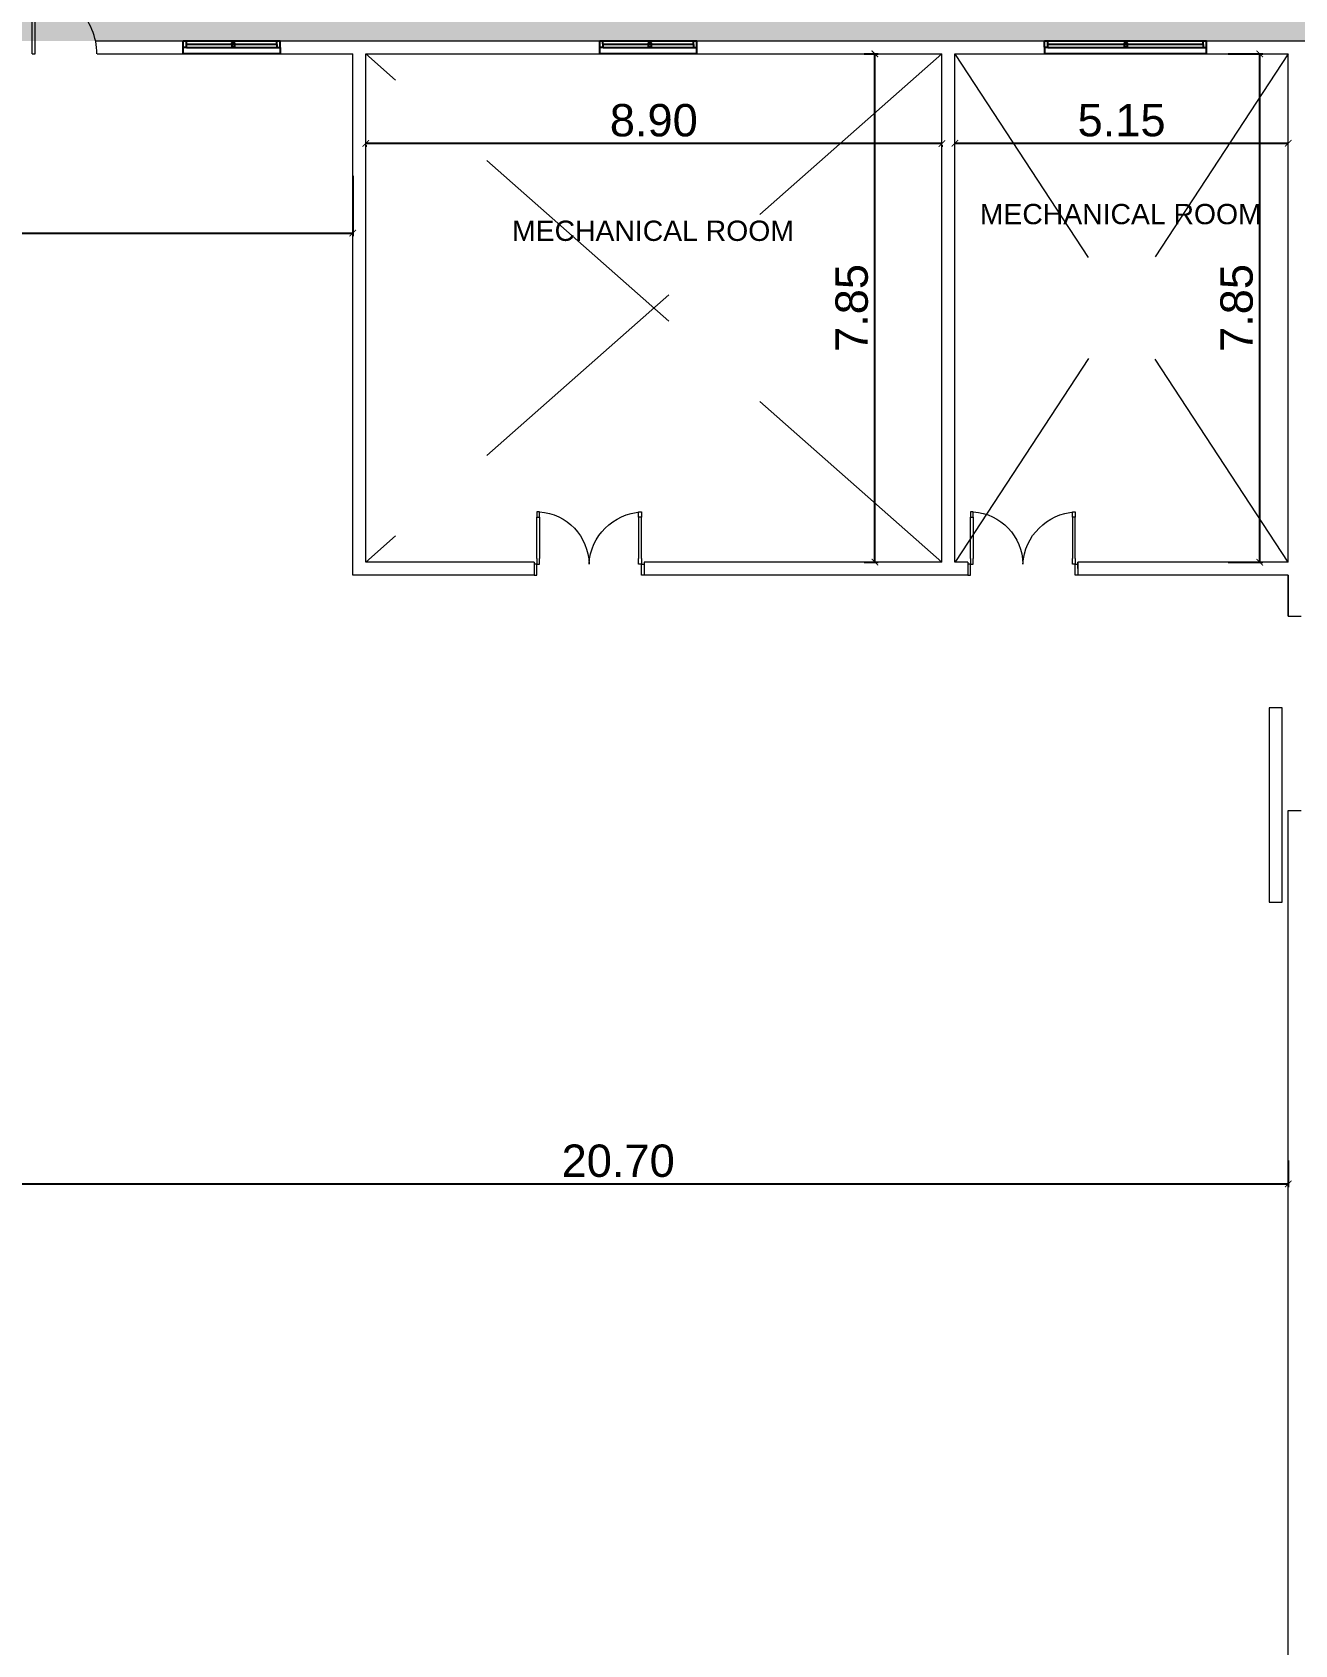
# Model space of a CAD drawing. Header units: millimetres. Extents: x -401 to 2889, y -234 to 146.
# Drawn here: x 1093.64 to 1113.14, y 27.56 to 52.46 of the extents above; entities that cross this region are included whole.
import ezdxf

# ---------------------------------------------------------------- set-up
doc = ezdxf.new("R2010")
doc.units = ezdxf.units.MM
doc.header["$LTSCALE"] = 3
doc.header["$MEASUREMENT"] = 0
doc.linetypes.add('CACHE2', pattern=[0.1875, 0.125, -0.0625])
doc.linetypes.add('CONTINU', pattern=[0])
doc.layers.get('0').update_dxf_attribs({"color": 3, "lineweight": 9})
for name, color, linetype, lineweight in [('DIM-IN', 1, 'Continuous', 0), ('Door', 16, 'Continuous', 0), ('Drw - Arch - brick (0.20)', 7, 'CONTINU', 20), ('Drw - Arch - Door (0.05)', 141, 'CONTINU', 5), ('Drw - Arch - Hidden (0.15)', 6, 'CACHE2', 15), ('hatch-col', 8, 'Continuous', 0)]:
    doc.layers.add(name, color=color, linetype=linetype, lineweight=lineweight)
doc.layers.add('WIN', color=1, linetype='Continuous')
doc.styles.add('ARIAL', font='arial.ttf')
doc.dimstyles.new('details', dxfattribs={"dimtxt": 0.3, "dimasz": 0.1, "dimexe": 0.05, "dimexo": 0.05, "dimgap": 0.1, "dimtad": 1, "dimzin": 0, "dimdsep": 46, "dimtxsty": 'ARIAL', "dimblk": 'ARCHTICK', "dimcen": 0.2, "dimclrd": 16, "dimclre": 16, "dimclrt": 4, "dimadec": 0, "dimazin": 0, "dimtfac": 1, "dimtix": 1, "dimtmove": 1, "dimatfit": 3, "dimldrblk": 'OBLIQUE', "dimfxl": 0.15, "dimarcsym": 0})
pattern_1 = [(135, (646.67296, 174.47163), (-0.28284271, 5e-16), [0.6, -0.2]), (225, (646.53154, 174.61306), (-0.28284271, 5e-16), [0.6, -0.2])]

# ---------------------------------------------------------------- blocks, each defined once
blk = doc.blocks.new('_ArchTick')
at = {"color": 0, "linetype": 'ByBlock', "const_width": 0.15}
blk.add_lwpolyline([(-0.5, -0.5), (0.5, 0.5)], dxfattribs=at)
blk = doc.blocks.new('*D113')
at = {"layer": 'Defpoints', "color": 0, "linetype": 'Continuous', "ltscale": 0.01, "transparency": 16777216}
for p in [(1128.189, 54.444), (1046.189, 52.33), (1128.189, 52.33)]:
    blk.add_point(p, dxfattribs=at)
at = {"layer": 'DIM-IN', "color": 16, "lineweight": -2, "ltscale": 0.01, "transparency": 16777216}
for p, q in [((1046.189, 52.38), (1046.189, 54.494)), ((1128.189, 52.38), (1128.189, 54.494))]:
    blk.add_line(p, q, dxfattribs=at)
at = {"layer": 'DIM-IN', "color": 16, "linetype": 'Continuous', "lineweight": -2, "ltscale": 0.01, "transparency": 16777216}
blk.add_line((1046.189, 54.444), (1128.189, 54.444), dxfattribs=at)
at = {"layer": 'DIM-IN', "color": 16, "linetype": 'Continuous', "lineweight": -2, "ltscale": 0.01, "transparency": 16777216, "xscale": 0.1, "yscale": 0.1, "zscale": 0.1, "rotation": 180}
blk.add_blockref('_ArchTick', (1046.189, 54.444), dxfattribs=at)
at = {"layer": 'DIM-IN', "color": 16, "linetype": 'Continuous', "lineweight": -2, "ltscale": 0.01, "transparency": 16777216, "xscale": 0.1, "yscale": 0.1, "zscale": 0.1}
blk.add_blockref('_ArchTick', (1128.189, 54.444), dxfattribs=at)
at = {"layer": 'DIM-IN', "color": 4, "linetype": 'Continuous', "ltscale": 0.01, "transparency": 16777216, "insert": (1087.189, 54.799), "char_height": 0.5, "attachment_point": 5, "style": 'ARIAL'}
blk.add_mtext('82.00', dxfattribs=at)
blk = doc.blocks.new('_Oblique')
at = {"color": 0, "linetype": 'ByBlock', "lineweight": -2}
blk.add_line((-0.5, -0.5), (0.5, 0.5), dxfattribs=at)
blk = doc.blocks.new('door2')
at = {"layer": 'Door', "color": 2, "lineweight": 0}
for p, q in [((-1.537, 0.759), (-1.537, 0.009)), ((-1.487, 0.009), (-1.487, 0.759)), ((0.313, 0.009), (0.313, 0.759)), ((0.363, 0.759), (0.363, 0.009))]:
    blk.add_line(p, q, dxfattribs=at)
at = {"layer": 'Door', "color": 1, "lineweight": 0}
for p, q in [((-1.537, 0.009), (-1.487, 0.009)), ((0.363, 0.009), (0.313, 0.009))]:
    blk.add_line(p, q, dxfattribs=at)
for points in [[(-1.587, 1.059), (-1.537, 1.059), (-1.537, 0.859), (-1.587, 0.859)], [(0.413, 1.059), (0.363, 1.059), (0.363, 0.859), (0.413, 0.859)]]:
    blk.add_lwpolyline(points, close=True, dxfattribs=at)
for points in [[(-1.537, 0.759), (-1.537, 0.859), (-1.487, 0.859), (-1.487, 0.759)], [(0.363, 0.759), (0.363, 0.859), (0.313, 0.859), (0.313, 0.759)], [(-1.487, 0.009), (-1.487, -0.091), (-1.537, -0.091), (-1.537, 0.009)], [(0.313, 0.009), (0.313, -0.091), (0.363, -0.091), (0.363, 0.009)]]:
    blk.add_lwpolyline(points, dxfattribs=at)
at = {"layer": 'Door', "color": 2, "lineweight": 0}
for centre, radius, start, end in [((-1.554, 0.873), 0.966, 273.9366, 359.1376), ((0.419, 0.917), 1.008, 183.2931, 266.8086)]:
    blk.add_arc(centre, radius, start, end, dxfattribs=at)
blk = doc.blocks.new('*D163')
at = {"layer": 'Defpoints', "color": 0, "linetype": 'Continuous', "ltscale": 0.01, "transparency": 16777216}
for p in [(1060.789, 50.298), (1098.589, 50.298), (1098.589, 49.363)]:
    blk.add_point(p, dxfattribs=at)
at = {"layer": 'DIM-IN', "color": 16, "lineweight": -2, "ltscale": 0.01, "transparency": 16777216}
for p, q in [((1060.789, 50.248), (1060.789, 49.313)), ((1098.589, 50.248), (1098.589, 49.313))]:
    blk.add_line(p, q, dxfattribs=at)
at = {"layer": 'DIM-IN', "color": 16, "linetype": 'Continuous', "lineweight": -2, "ltscale": 0.01, "transparency": 16777216}
blk.add_line((1060.789, 49.363), (1098.589, 49.363), dxfattribs=at)
at = {"layer": 'DIM-IN', "color": 16, "linetype": 'Continuous', "lineweight": -2, "ltscale": 0.01, "transparency": 16777216, "xscale": 0.1, "yscale": 0.1, "zscale": 0.1, "rotation": 180}
blk.add_blockref('_ArchTick', (1060.789, 49.363), dxfattribs=at)
at = {"layer": 'DIM-IN', "color": 16, "linetype": 'Continuous', "lineweight": -2, "ltscale": 0.01, "transparency": 16777216, "xscale": 0.1, "yscale": 0.1, "zscale": 0.1}
blk.add_blockref('_ArchTick', (1098.589, 49.363), dxfattribs=at)
at = {"layer": 'DIM-IN', "color": 4, "linetype": 'Continuous', "ltscale": 0.01, "transparency": 16777216, "insert": (1079.689, 49.719), "char_height": 0.5, "attachment_point": 5, "style": 'ARIAL'}
blk.add_mtext('37.80', dxfattribs=at)
blk = doc.blocks.new('*D126')
at = {"layer": 'Defpoints', "color": 0, "linetype": 'Continuous', "ltscale": 0.01, "transparency": 16777216}
for p in [(1092.339, 35.091), (1113.039, 35.091), (1113.039, 34.677)]:
    blk.add_point(p, dxfattribs=at)
at = {"layer": 'DIM-IN', "color": 16, "lineweight": -2, "ltscale": 0.01, "transparency": 16777216}
for p, q in [((1092.339, 35.041), (1092.339, 34.627)), ((1113.039, 35.041), (1113.039, 34.627))]:
    blk.add_line(p, q, dxfattribs=at)
at = {"layer": 'DIM-IN', "color": 16, "linetype": 'Continuous', "lineweight": -2, "ltscale": 0.01, "transparency": 16777216}
blk.add_line((1092.339, 34.677), (1113.039, 34.677), dxfattribs=at)
at = {"layer": 'DIM-IN', "color": 16, "linetype": 'Continuous', "lineweight": -2, "ltscale": 0.01, "transparency": 16777216, "xscale": 0.1, "yscale": 0.1, "zscale": 0.1, "rotation": 180}
blk.add_blockref('_ArchTick', (1092.339, 34.677), dxfattribs=at)
at = {"layer": 'DIM-IN', "color": 16, "linetype": 'Continuous', "lineweight": -2, "ltscale": 0.01, "transparency": 16777216, "xscale": 0.1, "yscale": 0.1, "zscale": 0.1}
blk.add_blockref('_ArchTick', (1113.039, 34.677), dxfattribs=at)
at = {"layer": 'DIM-IN', "color": 4, "linetype": 'Continuous', "ltscale": 0.01, "transparency": 16777216, "insert": (1102.689, 35.032), "char_height": 0.5, "attachment_point": 5, "style": 'ARIAL'}
blk.add_mtext('20.70', dxfattribs=at)
blk = doc.blocks.new('*D135')
at = {"layer": 'Defpoints', "color": 0, "linetype": 'Continuous', "ltscale": 0.01, "transparency": 16777216}
for p in [(1107.889, 50.748), (1107.889, 50.748), (1113.039, 50.748)]:
    blk.add_point(p, dxfattribs=at)
at = {"layer": 'DIM-IN', "color": 16, "linetype": 'Continuous', "lineweight": -2, "ltscale": 0.01, "transparency": 16777216}
blk.add_line((1113.039, 50.748), (1107.889, 50.748), dxfattribs=at)
at = {"layer": 'DIM-IN', "color": 16, "linetype": 'Continuous', "lineweight": -2, "ltscale": 0.01, "transparency": 16777216, "xscale": 0.1, "yscale": 0.1, "zscale": 0.1, "rotation": 180}
blk.add_blockref('_ArchTick', (1107.889, 50.748), dxfattribs=at)
at = {"layer": 'DIM-IN', "color": 16, "linetype": 'Continuous', "lineweight": -2, "ltscale": 0.01, "transparency": 16777216, "xscale": 0.1, "yscale": 0.1, "zscale": 0.1}
blk.add_blockref('_ArchTick', (1113.039, 50.748), dxfattribs=at)
at = {"layer": 'DIM-IN', "color": 4, "linetype": 'Continuous', "ltscale": 0.01, "transparency": 16777216, "insert": (1110.464, 51.103), "char_height": 0.5, "attachment_point": 5, "style": 'ARIAL'}
blk.add_mtext('5.15', dxfattribs=at)
blk = doc.blocks.new('*D197')
at = {"layer": 'Defpoints', "color": 0, "linetype": 'Continuous', "ltscale": 0.01, "transparency": 16777216}
for p in [(1112.062, 52.13), (1112.598, 52.13), (1112.062, 44.28)]:
    blk.add_point(p, dxfattribs=at)
at = {"layer": 'DIM-IN', "color": 16, "lineweight": -2, "ltscale": 0.01, "transparency": 16777216}
for p, q in [((1112.112, 52.13), (1112.648, 52.13)), ((1112.112, 44.28), (1112.648, 44.28))]:
    blk.add_line(p, q, dxfattribs=at)
at = {"layer": 'DIM-IN', "color": 16, "linetype": 'Continuous', "lineweight": -2, "ltscale": 0.01, "transparency": 16777216}
blk.add_line((1112.598, 44.28), (1112.598, 52.13), dxfattribs=at)
at = {"layer": 'DIM-IN', "color": 16, "linetype": 'Continuous', "lineweight": -2, "ltscale": 0.01, "transparency": 16777216, "xscale": 0.1, "yscale": 0.1, "zscale": 0.1}
for p, rotation in [((1112.598, 52.13), 90), ((1112.598, 44.28), 270)]:
    blk.add_blockref('_ArchTick', p, dxfattribs=dict(at, rotation=rotation))
at = {"layer": 'DIM-IN', "color": 4, "linetype": 'Continuous', "ltscale": 0.01, "transparency": 16777216, "insert": (1112.243, 48.205), "char_height": 0.5, "attachment_point": 5, "rotation": 90, "style": 'ARIAL'}
blk.add_mtext('7.85', dxfattribs=at)
blk = doc.blocks.new('*D198')
at = {"layer": 'Defpoints', "color": 0, "linetype": 'Continuous', "ltscale": 0.01, "transparency": 16777216}
for p in [(1106.438, 52.13), (1106.653, 52.13), (1106.438, 44.28)]:
    blk.add_point(p, dxfattribs=at)
at = {"layer": 'DIM-IN', "color": 16, "lineweight": -2, "ltscale": 0.01, "transparency": 16777216}
for p, q in [((1106.488, 52.13), (1106.703, 52.13)), ((1106.488, 44.28), (1106.703, 44.28))]:
    blk.add_line(p, q, dxfattribs=at)
at = {"layer": 'DIM-IN', "color": 16, "linetype": 'Continuous', "lineweight": -2, "ltscale": 0.01, "transparency": 16777216}
blk.add_line((1106.653, 44.28), (1106.653, 52.13), dxfattribs=at)
at = {"layer": 'DIM-IN', "color": 16, "linetype": 'Continuous', "lineweight": -2, "ltscale": 0.01, "transparency": 16777216, "xscale": 0.1, "yscale": 0.1, "zscale": 0.1}
for p, rotation in [((1106.653, 52.13), 90), ((1106.653, 44.28), 270)]:
    blk.add_blockref('_ArchTick', p, dxfattribs=dict(at, rotation=rotation))
at = {"layer": 'DIM-IN', "color": 4, "linetype": 'Continuous', "ltscale": 0.01, "transparency": 16777216, "insert": (1106.298, 48.205), "char_height": 0.5, "attachment_point": 5, "rotation": 90, "style": 'ARIAL'}
blk.add_mtext('7.85', dxfattribs=at)
blk = doc.blocks.new('*D199')
at = {"layer": 'Defpoints', "color": 0, "linetype": 'Continuous', "ltscale": 0.01, "transparency": 16777216}
for p in [(1098.789, 50.768), (1098.789, 50.746), (1107.689, 50.768)]:
    blk.add_point(p, dxfattribs=at)
at = {"layer": 'DIM-IN', "color": 16, "linetype": 'Continuous', "lineweight": -2, "ltscale": 0.01, "transparency": 16777216}
blk.add_line((1107.689, 50.746), (1098.789, 50.746), dxfattribs=at)
at = {"layer": 'DIM-IN', "color": 16, "lineweight": -2, "ltscale": 0.01, "transparency": 16777216}
for p, q in [((1098.789, 50.718), (1098.789, 50.696)), ((1107.689, 50.718), (1107.689, 50.696))]:
    blk.add_line(p, q, dxfattribs=at)
at = {"layer": 'DIM-IN', "color": 16, "linetype": 'Continuous', "lineweight": -2, "ltscale": 0.01, "transparency": 16777216, "xscale": 0.1, "yscale": 0.1, "zscale": 0.1, "rotation": 180}
blk.add_blockref('_ArchTick', (1098.789, 50.746), dxfattribs=at)
at = {"layer": 'DIM-IN', "color": 16, "linetype": 'Continuous', "lineweight": -2, "ltscale": 0.01, "transparency": 16777216, "xscale": 0.1, "yscale": 0.1, "zscale": 0.1}
blk.add_blockref('_ArchTick', (1107.689, 50.746), dxfattribs=at)
at = {"layer": 'DIM-IN', "color": 4, "linetype": 'Continuous', "ltscale": 0.01, "transparency": 16777216, "insert": (1103.239, 51.102), "char_height": 0.5, "attachment_point": 5, "style": 'ARIAL'}
blk.add_mtext('8.90', dxfattribs=at)
blk = doc.blocks.new('door')
at = {"layer": 'Drw - Arch - Door (0.05)'}
for p, q in [((0, 0.5), (0, -0.5)), ((0.05, 0.5), (0, 0.5)), ((0.05, 0.5), (0.05, -0.5)), ((0.05, -0.5), (0, -0.5))]:
    blk.add_line(p, q, dxfattribs=at)
blk.add_arc((0, 0.5), 1, 180, 272.866, dxfattribs=at)
blk = doc.blocks.new('door 2')
at = {"layer": 'Drw - Arch - Door (0.05)', "color": 4}
for p, q in [((0.309, 0.2), (-2.691, 0.2)), ((-2.691, 0.2), (-2.691, 0)), ((-2.691, 0), (0.309, 0)), ((0.309, 0), (0.309, 0.2))]:
    blk.add_line(p, q, dxfattribs=at)

msp = doc.modelspace()

# ---------------------------------------------------------------- hatches: boundary and pattern name
at = {"layer": 'hatch-col', "linetype": 'Continuous', "ltscale": 0.01}
h = msp.add_hatch(dxfattribs=at)
h.set_pattern_fill('AR-HBONE', color=250, scale=0.05, angle=-270, style=0)
h.set_pattern_definition(pattern_1)
h.paths.add_polyline_path([(1144.989, 58.13), (1040.389, 58.13), (1040.389, -11.27), (1042.989, -11.27), (1042.989, -7.07), (1049.512, -7.07), (1049.512, -16.47), (1050.03, -14.676), (1050.312, -14.676), (1050.312, -6.642, 0.414586), (1049.699, -6.07), (1045.425, -6.07), (1042.989, -6.07), (1041.801, -6.07, -0.413841), (1041.189, -5.499), (1041.189, 57.13), (1143.989, 57.13), (1143.989, -15.47), (1140.262, -15.47, 0.400935), (1139.884, -15.882), (1139.884, -16.47), (1144.989, -16.47)])
h.paths.add_polyline_path([(1046.323, -7.141, 0.411371), (1045.425, -6.12), (1045.425, -6.22), (1045.425, -6.97), (1045.375, -6.97), (1045.375, -6.22), (1045.375, -6.118, -0.404881), (1046.325, -7.07, -0.367251), (1047.225, -6.125), (1047.225, -6.12), (1047.309, -6.12, 0.411705)], flags=17)
h.paths.add_polyline_path([(1047.225, -6.97), (1047.275, -6.22), (1047.225, -6.22)], flags=16)
h.paths.add_polyline_path([(1041.21, -8.655), (1042.175, -8.655), (1042.175, -8.036), (1041.21, -8.036)], flags=24)
h = msp.add_hatch(dxfattribs=at)
h.set_pattern_fill('AR-HBONE', color=250, scale=0.05, angle=-270, style=0)
h.set_pattern_definition(pattern_1)
h.paths.add_polyline_path([(1068.189, 13.33), (1064.7, 13.33), (1064.7, 13.092), (1061.7, 13.092), (1061.7, 13.33), (1057.3, 13.33), (1057.3, 13.092), (1054.3, 13.092), (1054.3, 13.33), (1046.189, 13.33), (1046.189, 52.33), (1048.189, 52.33, -0.414214), (1049.141, 53.282), (1045.76, 53.33, 0.413841), (1045.189, 52.718), (1045.189, 12.902, 0.414586), (1045.802, 12.33), (1067.189, 12.33), (1067.189, -11.098, 0.414586), (1067.802, -11.67), (1093.939, -11.67), (1093.939, -10.67), (1068.189, -10.67), (1068.189, 4.33), (1067.934, 4.33), (1067.934, 7.33), (1068.189, 7.33)])
h.paths.add_polyline_path([(1128.576, 53.33), (1128.189, 53.33), (1049.141, 53.282, 0.414214), (1048.189, 52.33), (1128.189, 52.33), (1128.189, -10.67), (1093.939, -10.67), (1093.939, -11.67), (1128.617, -11.67, 0.413841), (1129.189, -11.058), (1129.189, 52.758, 0.414586)])

# ---------------------------------------------------------------- linework, layer by layer
at = {"layer": 'Drw - Arch - brick (0.20)'}
for p, q in [((1098.589, 44.08), (1098.589, 52.13)), ((1098.789, 44.28), (1098.789, 52.13)), ((1107.689, 44.28), (1107.689, 52.13)), ((1107.889, 44.28), (1107.889, 52.13)), ((1113.039, 44.28), (1113.039, 52.13)), ((1101.389, 44.08), (1098.589, 44.08)), ((1101.389, 44.28), (1098.789, 44.28)), ((1101.389, 44.28), (1101.389, 44.08)), ((1107.689, 44.28), (1103.089, 44.28)), ((1103.089, 44.28), (1103.089, 44.08)), ((1108.089, 44.08), (1103.089, 44.08)), ((1108.089, 44.28), (1107.889, 44.28)), ((1108.089, 44.28), (1108.089, 44.08)), ((1108.089, 44.28), (1108.089, 44.08)), ((1113.039, 44.28), (1109.789, 44.28)), ((1109.789, 44.184), (1109.789, 44.28)), ((1109.789, 44.28), (1109.789, 44.08)), ((1109.789, 44.28), (1109.789, 44.08)), ((1113.039, 44.08), (1109.789, 44.08)), ((1113.039, 43.443), (1113.039, 44.08)), ((1113.039, 44.08), (1113.039, 43.443)), ((1113.039, 43.443), (1113.239, 43.443)), ((1113.039, -0.67), (1113.039, 40.443)), ((1113.039, 40.443), (1113.239, 40.443))]:
    msp.add_line(p, q, dxfattribs=at)
for points in [[(1094.618, 52.33), (1119.29, 52.33)], [(1094.639, 52.13), (1098.589, 52.13)], [(1098.789, 52.13), (1107.689, 52.13)], [(1107.889, 52.13), (1113.039, 52.13)]]:
    msp.add_lwpolyline(points, dxfattribs=at)
at = {"layer": 'Drw - Arch - Hidden (0.15)', "ltscale": 10}
for p, q in [((1107.689, 52.13), (1098.789, 44.28)), ((1107.689, 44.28), (1098.789, 52.13)), ((1113.039, 52.13), (1107.889, 44.28)), ((1113.039, 44.28), (1107.889, 52.13))]:
    msp.add_line(p, q, dxfattribs=at)
at = {"layer": 'WIN', "color": 1}
for p, q in [((1095.97, 52.33), (1097.469, 52.33)), ((1102.404, 52.33), (1103.904, 52.33)), ((1109.276, 52.33), (1111.776, 52.33)), ((1097.471, 52.13), (1095.971, 52.13)), ((1096.02, 52.28), (1097.42, 52.28)), ((1096.021, 52.23), (1097.42, 52.23)), ((1103.906, 52.13), (1102.406, 52.13)), ((1102.455, 52.28), (1103.854, 52.28)), ((1102.455, 52.23), (1103.855, 52.23)), ((1111.777, 52.13), (1109.278, 52.13)), ((1109.327, 52.28), (1111.726, 52.28)), ((1109.327, 52.23), (1111.727, 52.23))]:
    msp.add_line(p, q, dxfattribs=at)
at = {"layer": 'WIN', "color": 7}
for p, q in [((1095.971, 52.13), (1095.97, 52.33)), ((1097.471, 52.13), (1097.469, 52.33)), ((1102.406, 52.13), (1102.404, 52.33)), ((1103.906, 52.13), (1103.904, 52.33)), ((1109.278, 52.13), (1109.276, 52.33)), ((1111.777, 52.13), (1111.776, 52.33))]:
    msp.add_line(p, q, dxfattribs=at)
at = {"layer": 'WIN', "color": 2}
for p, q in [((1096.021, 52.23), (1096.02, 52.33)), ((1097.42, 52.23), (1097.419, 52.33)), ((1102.455, 52.23), (1102.454, 52.33)), ((1103.855, 52.23), (1103.854, 52.33)), ((1109.327, 52.23), (1109.326, 52.33)), ((1111.727, 52.23), (1111.726, 52.33)), ((1096.021, 52.23), (1095.971, 52.23)), ((1097.42, 52.23), (1097.47, 52.23)), ((1102.455, 52.23), (1102.405, 52.23)), ((1103.855, 52.23), (1103.905, 52.23)), ((1109.327, 52.23), (1109.277, 52.23)), ((1111.727, 52.23), (1111.777, 52.23))]:
    msp.add_line(p, q, dxfattribs=at)
for points in [[(1096.719, 52.243), (1096.769, 52.243), (1096.768, 52.293), (1096.718, 52.293)], [(1103.153, 52.243), (1103.203, 52.243), (1103.203, 52.293), (1103.153, 52.293)], [(1110.505, 52.243), (1110.555, 52.243), (1110.554, 52.293), (1110.504, 52.293)]]:
    msp.add_lwpolyline(points, close=True, dxfattribs=at)

# ---------------------------------------------------------------- block references
at = {"layer": 'Drw - Arch - Door (0.05)'}
for name, p, xscale, yscale, zscale, rotation in [('door', (1093.686, 52.606), 0.9523866102884764, 0.9523866102884764, 0.9523866102884764, 179.9999999999999), ('door2', (1102.738, 44.98), -0.849999999999909, 0.849999999999909, 0.849999999999909, 180), ('door2', (1109.438, 44.98), -0.849999999999909, 0.849999999999909, 0.849999999999909, 180)]:
    msp.add_blockref(name, p, dxfattribs=dict(at, xscale=xscale, yscale=yscale, zscale=zscale, rotation=rotation))
at = {"layer": 'Drw - Arch - Door (0.05)', "rotation": 89.99999999999993}
msp.add_blockref('door 2', (1112.945, 41.722), dxfattribs=at)

# ---------------------------------------------------------------- texts
at = {"color": 3, "style": 'ARIAL'}
for p in [(1108.275, 49.499), (1101.05, 49.241)]:
    msp.add_text('MECHANICAL ROOM', height=0.31332, dxfattribs=at).set_placement(p)

# ---------------------------------------------------------------- dimensions: what is measured, and where the dimension line sits
at = {"layer": 'DIM-IN', "color": 1, "linetype": 'Continuous', "ltscale": 0.01}
for base, p1, p2, picture, middle in [((1128.189, 54.444), (1046.189, 52.33), (1128.189, 52.33), '*D113', (1087.189, 54.799)), ((1098.789, 50.746), (1107.689, 50.768), (1098.789, 50.768), '*D199', (1103.239, 51.102)), ((1107.889, 50.748), (1113.039, 50.748), (1107.889, 50.748), '*D135', (1110.464, 51.103)), ((1098.589, 49.363), (1060.789, 50.298), (1098.589, 50.298), '*D163', (1079.689, 49.719)), ((1113.039, 34.677), (1092.339, 35.091), (1113.039, 35.091), '*D126', (1102.689, 35.032))]:
    dim = msp.add_linear_dim(base=base, p1=p1, p2=p2, dimstyle='details', override={"dimtxt": 0.5, "dimse1": 0, "dimse2": 0, "dimfxl": 0, "dimarcsym": 1}, dxfattribs=at)
    dim.commit()
    dim.dimension.update_dxf_attribs({"geometry": picture, "text_midpoint": middle})
for base, p1, p2, picture, middle in [((1106.653, 52.13), (1106.438, 44.28), (1106.438, 52.13), '*D198', (1106.298, 48.205)), ((1112.598, 52.13), (1112.062, 44.28), (1112.062, 52.13), '*D197', (1112.243, 48.205))]:
    dim = msp.add_linear_dim(base=base, p1=p1, p2=p2, angle=90, dimstyle='details', override={"dimtxt": 0.5, "dimse1": 0, "dimse2": 0, "dimfxl": 0, "dimarcsym": 1}, dxfattribs=at)
    dim.commit()
    dim.dimension.update_dxf_attribs({"geometry": picture, "text_midpoint": middle})

doc.saveas('drawing.dxf')
